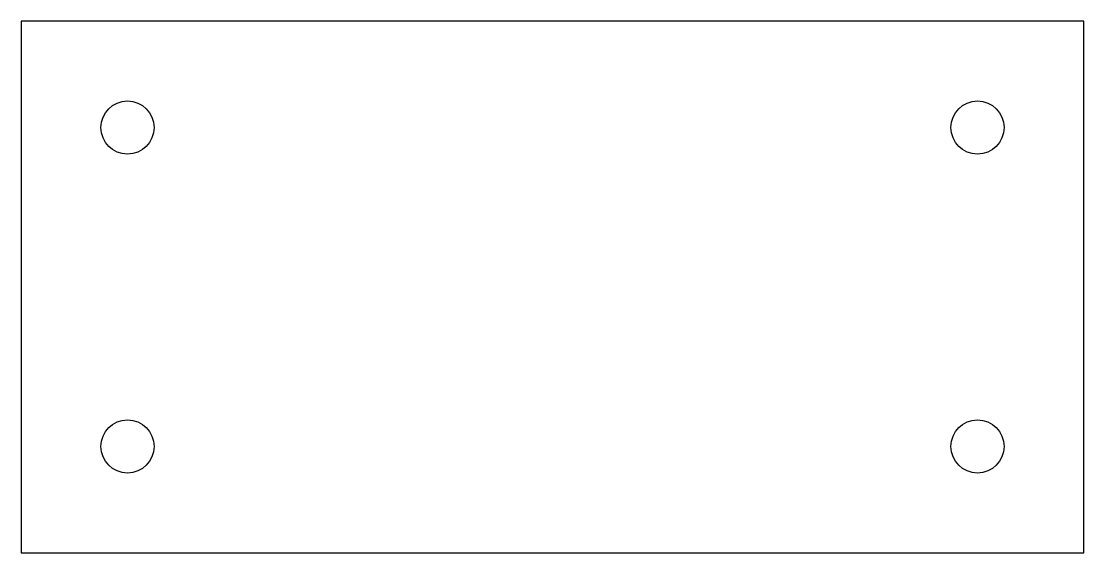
# Model space of a CAD drawing. Header units: metres. Extents: x 0 to 200, y 0 to 100.
import ezdxf

# ---------------------------------------------------------------- set-up
doc = ezdxf.new("R2010")
doc.units = ezdxf.units.M

msp = doc.modelspace()

# ---------------------------------------------------------------- linework, layer by layer
msp.add_lwpolyline([(0, 0), (200, 0), (200, 100), (0, 100), (0, 0)])
for centre in [(20, 80), (180, 80), (20, 20), (180, 20)]:
    msp.add_circle(centre, 5)

doc.saveas('drawing.dxf')
